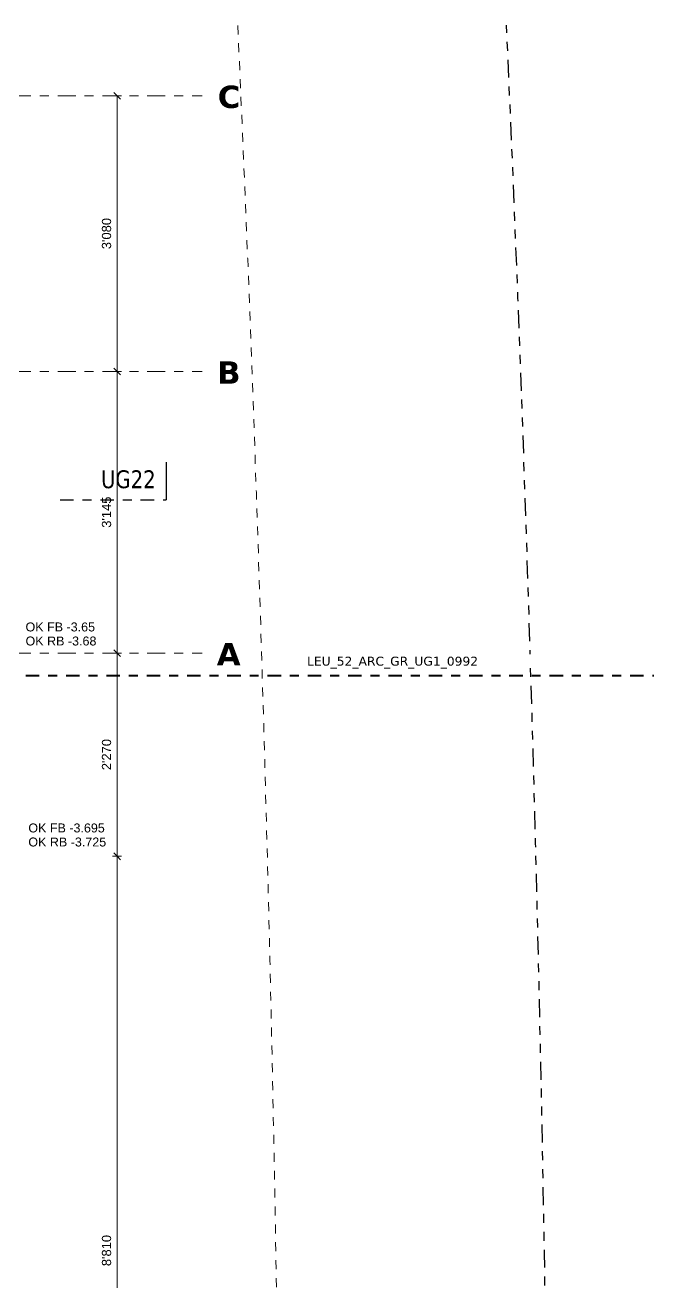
# Model space of a CAD drawing. Header units: metres. Extents: x -35.6 to 33, y -21.5 to 5.9.
# Drawn here: x 25.97 to 33, y -9.38 to 4.66 of the extents above; entities that cross this region are included whole.
import ezdxf

# ---------------------------------------------------------------- set-up
doc = ezdxf.new("R2010")
doc.units = ezdxf.units.M
for name, pattern in [('_Grundgrenze_', [0.45, 0.2, -0.05, 0.05, -0.05, 0.05, -0.05]), ('_Rasterlinie_', [0.375, 0.2, -0.05, 0.075, -0.05]), ('_Schnittlinie_', [0.3, 0.15, -0.05, 0.05, -0.05]), ('_Strichliert - Fein_', [0.15, 0.1, -0.05]), ('Strichpunkt - Mittel', [0.35, 0.15, -0.1, 0, -0.1]), ('Strichpunkt - Weit', [0.5, 0.2, -0.15, 0, -0.15])]:
    doc.linetypes.add(name, pattern=pattern)
for name, color, linetype, lineweight in [('A-____-____-DIMS', 7, 'Continuous', 5), ('A-____-____-DIMS-50', 7, 'Continuous', 5), ('G-____-____-DIMS', 7, 'Continuous', 5), ('S-GRID-____-OTLN', 7, 'Continuous', 5)]:
    doc.layers.add(name, color=color, linetype=linetype, lineweight=lineweight)
for name, color, linetype, lineweight, true_color in [('A-____-MATC-OTLN', 7, 'Strichpunkt - Mittel', 40, 0x0080ff), ('A-DETL-____-OTLN', 5, 'Continuous', 9, 0x0000ff), ('C-PROP-LINE-OTLN', 7, '_Grundgrenze_', 25, 0x800000), ('G-____-____-SYMB', 7, 'Strichpunkt - Weit', 5, 0x008080), ('S-GRID-____-IDEN', 7, 'Continuous', 9, 0x5555aa)]:
    doc.layers.add(name, color=color, linetype=linetype, lineweight=lineweight, true_color=true_color)
doc.styles.add('Arial', font='arial.ttf', dxfattribs={"height": 0.1})
doc.styles.add('Arial_B', font='arial.ttf', dxfattribs={"height": 0.103175})
doc.styles.add('Verdana', font='verdana.ttf', dxfattribs={"width": 0.8, "height": 0.2})
doc.styles.add('Verdana_1', font='verdana.ttf', dxfattribs={"height": 0.1})
doc.styles.add('Verdana_B', font='verdana.ttf', dxfattribs={"height": 0.25})
doc.dimstyles.new('SUB_Rohbau', dxfattribs={"dimscale": 0.3048, "dimtxt": 0.102026, "dimasz": 0.246063, "dimexe": 0.164042, "dimexo": 0.0625, "dimgap": 0.123031, "dimtad": 1, "dimdec": 0, "dimlfac": 1000, "dimzin": 0, "dimdsep": 46, "dimtxsty": 'Arial_B', "dimblk1": 'OBLIQUE', "dimblk2": 'OBLIQUE', "dimsah": 1, "dimcen": 0.09, "dimazin": 0, "dimtfac": 1, "dimtdec": 4, "dimtix": 1, "dimtmove": 0, "dimatfit": 3, "dimfxl": 0.164042, "dimfxlon": 1, "dimtvp": 1, "dimtfill": 1, "dimtolj": 1, "dimtzin": 0, "dimarcsym": 2})

# ---------------------------------------------------------------- blocks, each defined once
blk = doc.blocks.new('Family - ___-13919876--01_UG_OK_FFB_AF_ru')
at = {"layer": 'C-PROP-LINE-OTLN'}
blk.add_arc((-457.912, -17.292), 489.757, 359.71622, 2.56917, dxfattribs=at)
blk = doc.blocks.new('DIMBLOCK19--01_UG_OK_FFB_AF_ru')
at = {"layer": 'A-____-____-DIMS-50'}
for p, q in [((27.002, -4.623), (26.952, -4.623)), ((27.002, -4.623), (26.964, -4.586)), ((27.002, -13.433), (27.002, -4.623)), ((27.002, -4.623), (27.039, -4.661)), ((27.002, -4.623), (27.052, -4.623)), ((27.002, -13.433), (26.952, -13.433)), ((27.002, -13.433), (26.964, -13.396)), ((27.002, -13.433), (27.039, -13.471)), ((27.002, -13.433), (27.052, -13.433))]:
    blk.add_line(p, q, dxfattribs=at)
at = {"layer": 'A-____-____-DIMS-50', "color": 0, "insert": (26.832, -9.201), "char_height": 0.1032, "width": 0.41393, "attachment_point": 1, "rotation": 90, "line_spacing_factor": 0.941778, "style": 'Arial_B', "bg_fill": 3, "box_fill_scale": 1.25, "bg_fill_color": 256, "bg_fill_true_color": 13158600, "bg_fill_transparency": 0}
blk.add_mtext("8'810", dxfattribs=at)
blk = doc.blocks.new('_Oblique')
at = {"color": 0, "linetype": 'ByBlock', "lineweight": -2}
blk.add_line((-0.5, -0.5), (0.5, 0.5), dxfattribs=at)
blk = doc.blocks.new('DIMBLOCK20--01_UG_OK_FFB_AF_ru')
at = {"layer": 'A-____-____-DIMS-50'}
for p, q in [((27.002, -2.353), (26.952, -2.353)), ((27.002, -2.353), (26.964, -2.316)), ((27.002, -4.623), (27.002, -2.353)), ((27.002, -2.353), (27.039, -2.391)), ((27.002, -2.353), (27.052, -2.353)), ((27.002, -4.623), (26.952, -4.623)), ((27.002, -4.623), (26.964, -4.586)), ((27.002, -4.623), (27.039, -4.661)), ((27.002, -4.623), (27.052, -4.623))]:
    blk.add_line(p, q, dxfattribs=at)
at = {"layer": 'A-____-____-DIMS-50', "color": 0, "insert": (26.832, -3.661), "char_height": 0.1032, "width": 0.41393, "attachment_point": 1, "rotation": 90, "line_spacing_factor": 0.941778, "style": 'Arial_B', "bg_fill": 3, "box_fill_scale": 1.25, "bg_fill_color": 256, "bg_fill_true_color": 13158600, "bg_fill_transparency": 0}
blk.add_mtext("2'270", dxfattribs=at)
blk = doc.blocks.new('DIMBLOCK21--01_UG_OK_FFB_AF_ru')
at = {"layer": 'A-____-____-DIMS-50'}
for p, q in [((27.002, 0.792), (26.952, 0.792)), ((27.002, 0.792), (26.964, 0.829)), ((27.002, -2.353), (27.002, 0.792)), ((27.002, 0.792), (27.039, 0.754)), ((27.002, 0.792), (27.052, 0.792)), ((27.002, -2.353), (26.952, -2.353)), ((27.002, -2.353), (26.964, -2.316)), ((27.002, -2.353), (27.039, -2.391)), ((27.002, -2.353), (27.052, -2.353))]:
    blk.add_line(p, q, dxfattribs=at)
at = {"layer": 'A-____-____-DIMS-50', "color": 0, "insert": (26.832, -0.953), "char_height": 0.1032, "width": 0.41393, "attachment_point": 1, "rotation": 90, "line_spacing_factor": 0.941778, "style": 'Arial_B', "bg_fill": 3, "box_fill_scale": 1.25, "bg_fill_color": 256, "bg_fill_true_color": 13158600, "bg_fill_transparency": 0}
blk.add_mtext("3'145", dxfattribs=at)
blk = doc.blocks.new('DIMBLOCK22--01_UG_OK_FFB_AF_ru')
at = {"layer": 'A-____-____-DIMS-50'}
for p, q in [((27.002, 3.872), (26.952, 3.872)), ((27.002, 3.872), (26.964, 3.909)), ((27.002, 0.792), (27.002, 3.872)), ((27.002, 3.872), (27.039, 3.834)), ((27.002, 3.872), (27.052, 3.872)), ((27.002, 0.792), (26.952, 0.792)), ((27.002, 0.792), (26.964, 0.829)), ((27.002, 0.792), (27.039, 0.754)), ((27.002, 0.792), (27.052, 0.792))]:
    blk.add_line(p, q, dxfattribs=at)
at = {"layer": 'A-____-____-DIMS-50', "color": 0, "insert": (26.832, 2.159), "char_height": 0.1032, "width": 0.41393, "attachment_point": 1, "rotation": 90, "line_spacing_factor": 0.941778, "style": 'Arial_B', "bg_fill": 3, "box_fill_scale": 1.25, "bg_fill_color": 256, "bg_fill_true_color": 13158600, "bg_fill_transparency": 0}
blk.add_mtext("3'080", dxfattribs=at)
blk = doc.blocks.new('Schnitt - Name _Anfang-23756349--01_UG_OK_FFB_AF_ru')
at = {"layer": 'G-____-____-SYMB', "color": 1, "linetype": 'Continuous', "lineweight": 30, "true_color": 0xff0000}
blk.add_line((0, 0.00843), (0, 0), dxfattribs=at)

msp = doc.modelspace()

# ---------------------------------------------------------------- linework, layer by layer
at = {"layer": 'A-DETL-____-OTLN', "color": 133, "linetype": '_Strichliert - Fein_', "true_color": 0x4cc3d9}
msp.add_arc((-457.9118, -17.292), 486.757, 0.124479, 2.58501, dxfattribs=at)
at = {"layer": 'S-GRID-____-OTLN', "color": 8, "linetype": '_Rasterlinie_', "true_color": 0x808080}
for p, q in [((-34.6604, 3.8716), (27.9515, 3.8716)), ((-34.6604, 0.7916), (27.9515, 0.7916)), ((-34.6604, -2.3534), (27.9515, -2.3534))]:
    msp.add_line(p, q, dxfattribs=at)

# ---------------------------------------------------------------- block references
at = {"layer": 'C-PROP-LINE-OTLN'}
msp.add_blockref('Family - ___-13919876--01_UG_OK_FFB_AF_ru', (0, 0), dxfattribs=at)
at = {"layer": 'G-____-____-SYMB', "color": 1, "linetype": 'Continuous', "lineweight": 30, "true_color": 0xff0000, "extrusion": (0, 0, -1), "xscale": 49.99999999999998, "yscale": 49.99999999999998, "zscale": 49.99999999999998}
msp.add_blockref('Schnitt - Name _Anfang-23756349--01_UG_OK_FFB_AF_ru', (-27.5491, -0.6414), dxfattribs=at)

# ---------------------------------------------------------------- texts
at = {"layer": 'S-GRID-____-IDEN', "color": 8, "lineweight": 5, "true_color": 0x808080, "char_height": 0.25, "attachment_point": 1, "style": 'Verdana_B'}
for s, insert, width in [('\\fVerdana|b1|i0|c0|p34|;C', (28.1258, 3.9861), 0.300633), ('\\fVerdana|b1|i0|c0|p34|;B', (28.1193, 0.9061), 0.316667), ('\\fVerdana|b1|i0|c0|p34|;A', (28.1158, -2.2389), 0.324683)]:
    msp.add_mtext(s, dxfattribs=dict(at, insert=insert, width=width))

# ---------------------------------------------------------------- next in the draw order: texts
at = {"layer": 'G-____-____-SYMB', "color": 150, "linetype": 'Continuous', "true_color": 0x0080ff, "insert": (29.1235, -2.3932), "char_height": 0.1, "width": 2.493248, "attachment_point": 1, "style": 'Verdana_1', "bg_fill": 3, "box_fill_scale": 1.25, "bg_fill_color": 256, "bg_fill_true_color": 13158600, "bg_fill_transparency": 0}
msp.add_mtext('LEU_52_ARC_GR_UG1_0992', dxfattribs=at)

# ---------------------------------------------------------------- next in the draw order: dimensions: what is measured, and where the dimension line sits
at = {"layer": 'A-____-____-DIMS'}
dim = msp.add_linear_dim(base=(27.002, -4.6234), p1=(26.952, -13.4334), p2=(26.952, -4.6234), angle=90, dimstyle='SUB_Rohbau', override={"dimpost": '<>', "dimfxl": 8.81}, dxfattribs=at)
dim.commit()
dim.dimension.update_dxf_attribs({"geometry": 'DIMBLOCK19--01_UG_OK_FFB_AF_ru', "text_midpoint": (26.9118, -9.0284)})

# ---------------------------------------------------------------- next in the draw order: dimensions: what is measured, and where the dimension line sits
dim = msp.add_linear_dim(base=(27.002, -2.3534), p1=(26.952, -4.6234), p2=(26.952, -2.3534), angle=90, dimstyle='SUB_Rohbau', override={"dimpost": '<>', "dimfxl": 2.270004}, dxfattribs=at)
dim.commit()
dim.dimension.update_dxf_attribs({"geometry": 'DIMBLOCK20--01_UG_OK_FFB_AF_ru', "text_midpoint": (26.9118, -3.4884)})

# ---------------------------------------------------------------- next in the draw order: linework, layer by layer
at = {"layer": 'A-____-MATC-OTLN'}
msp.add_line((-33.8668, -2.6034), (32.9979, -2.6034), dxfattribs=at)

# ---------------------------------------------------------------- next in the draw order: texts
at = {"layer": 'G-____-____-DIMS', "insert": (26.0105, -4.2563), "char_height": 0.1, "width": 1.039397, "attachment_point": 1, "line_spacing_factor": 0.941778, "style": 'Arial'}
msp.add_mtext('OK FB -3.695\\POK RB -3.725', dxfattribs=at)

# ---------------------------------------------------------------- next in the draw order: dimensions: what is measured, and where the dimension line sits
at = {"layer": 'A-____-____-DIMS'}
dim = msp.add_linear_dim(base=(27.002, 0.7916), p1=(26.952, -2.3534), p2=(26.952, 0.7916), angle=90, dimstyle='SUB_Rohbau', override={"dimpost": '<>', "dimfxl": 3.144996}, dxfattribs=at)
dim.commit()
dim.dimension.update_dxf_attribs({"geometry": 'DIMBLOCK21--01_UG_OK_FFB_AF_ru', "text_midpoint": (26.9118, -0.7809)})

# ---------------------------------------------------------------- next in the draw order: linework, layer by layer
at = {"layer": 'G-____-____-SYMB', "color": 1, "linetype": '_Schnittlinie_', "lineweight": 30, "true_color": 0xff0000}
msp.add_line((26.3649, -0.6414), (27.5491, -0.6414), dxfattribs=at)

# ---------------------------------------------------------------- next in the draw order: texts
at = {"layer": 'G-____-____-DIMS', "insert": (25.9792, -2.0111), "char_height": 0.1, "width": 0.946353, "attachment_point": 1, "line_spacing_factor": 0.941778, "style": 'Arial'}
msp.add_mtext('OK FB -3.65\\POK RB -3.68', dxfattribs=at)
at = {"layer": 'G-____-____-SYMB', "color": 1, "linetype": 'Continuous', "true_color": 0xff0000, "insert": (26.8229, -0.3109), "char_height": 0.2, "width": 0.740759, "attachment_point": 1, "style": 'Verdana'}
msp.add_mtext('UG22', dxfattribs=at)

# ---------------------------------------------------------------- next in the draw order: dimensions: what is measured, and where the dimension line sits
at = {"layer": 'A-____-____-DIMS'}
dim = msp.add_linear_dim(base=(27.002, 3.8716), p1=(26.952, 0.7916), p2=(26.952, 3.8716), angle=90, dimstyle='SUB_Rohbau', override={"dimpost": '<>', "dimfxl": 3.08}, dxfattribs=at)
dim.commit()
dim.dimension.update_dxf_attribs({"geometry": 'DIMBLOCK22--01_UG_OK_FFB_AF_ru', "text_midpoint": (26.9118, 2.3316)})

doc.saveas('drawing.dxf')
